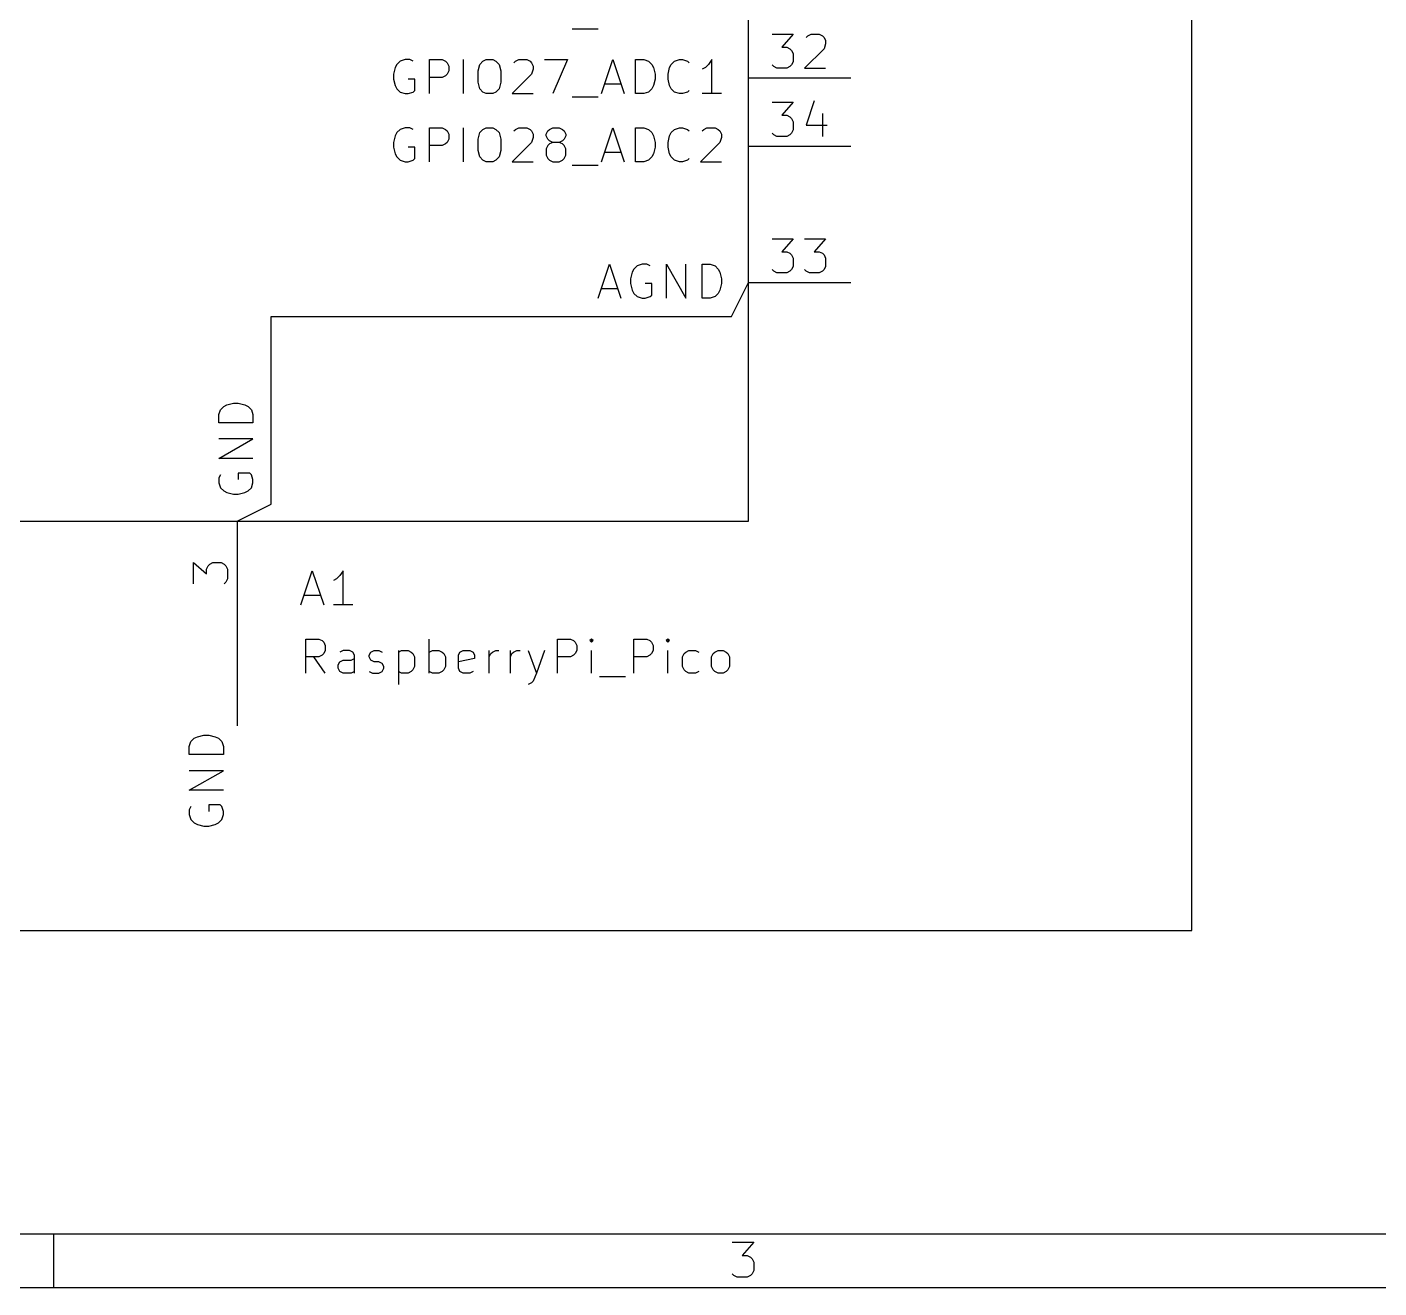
# Model space of a CAD drawing. Header units: inches. Extents: x 0.4 to 11.3, y -7.9 to -0.4.
# Drawn here: x 4.292 to 6.275, y -7.874 to -6.026 of the extents above; entities that cross this region are included whole.
import ezdxf

# ---------------------------------------------------------------- set-up
doc = ezdxf.new("R2010")
doc.units = ezdxf.units.IN
doc.header["$MEASUREMENT"] = 0
for name, color, linetype in [('GREENSIXTYFIVE', 129, 'CONTINUOUS'), ('LIGHTBLUE', 172, 'CONTINUOUS'), ('LIGHTGREEN', 92, 'CONTINUOUS'), ('LIGHTRED', 12, 'CONTINUOUS'), ('RED', 14, 'CONTINUOUS'), ('REDSIX', 19, 'CONTINUOUS'), ('WHITE', 250, 'CONTINUOUS')]:
    doc.layers.add(name, color=color, linetype=linetype)

msp = doc.modelspace()

# ---------------------------------------------------------------- linework, layer by layer
at = {"layer": 'GREENSIXTYFIVE', "linetype": 'CONTINUOUS'}
for p, q in [((5.0914, -6.0279), (5.1295, -6.0279)), ((4.8319, -6.085), (4.8295, -6.0946)), ((4.8343, -6.0803), (4.8319, -6.085)), ((4.839, -6.0755), (4.8343, -6.0803)), ((4.8462, -6.0731), (4.839, -6.0755)), ((4.8533, -6.0731), (4.8462, -6.0731)), ((4.8581, -6.0755), (4.8533, -6.0731)), ((4.8819, -6.1231), (4.8819, -6.0731)), ((4.8819, -6.0731), (4.9009, -6.0731)), ((4.9009, -6.0731), (4.9057, -6.0755)), ((4.9057, -6.0755), (4.9081, -6.0779)), ((4.9081, -6.0779), (4.9105, -6.0827)), ((4.9105, -6.0827), (4.9105, -6.0898)), ((4.9319, -6.1231), (4.9319, -6.0731)), ((4.9533, -6.0898), (4.9557, -6.0803)), ((4.9557, -6.0803), (4.9605, -6.0755)), ((4.9605, -6.0755), (4.9652, -6.0731)), ((4.9652, -6.0731), (4.9748, -6.0731)), ((4.9748, -6.0731), (4.9795, -6.0755)), ((4.9795, -6.0755), (4.9843, -6.0803)), ((4.9843, -6.0803), (4.9867, -6.0898)), ((5.0057, -6.0779), (5.0081, -6.0755)), ((5.0081, -6.0755), (5.0129, -6.0731)), ((5.0129, -6.0731), (5.0248, -6.0731)), ((5.0248, -6.0731), (5.0295, -6.0755)), ((5.0295, -6.0755), (5.0319, -6.0779)), ((5.0319, -6.0779), (5.0343, -6.0827)), ((5.0343, -6.0827), (5.0343, -6.0874)), ((5.051, -6.0731), (5.0843, -6.0731)), ((5.0843, -6.0731), (5.0629, -6.1231)), ((5.1343, -6.1231), (5.1509, -6.0731)), ((5.1509, -6.0731), (5.1676, -6.1231)), ((5.1843, -6.1231), (5.1843, -6.0731)), ((5.1843, -6.0731), (5.1962, -6.0731)), ((5.1962, -6.0731), (5.2033, -6.0755)), ((5.2033, -6.0755), (5.2081, -6.0803)), ((5.2081, -6.0803), (5.2105, -6.085)), ((5.2105, -6.085), (5.2129, -6.0946)), ((5.2319, -6.0946), (5.2343, -6.085)), ((5.2343, -6.085), (5.2367, -6.0803)), ((5.2367, -6.0803), (5.2414, -6.0755)), ((5.2414, -6.0755), (5.2486, -6.0731)), ((5.2486, -6.0731), (5.2533, -6.0731)), ((5.2533, -6.0731), (5.2605, -6.0755)), ((5.2605, -6.0755), (5.2629, -6.0779)), ((5.2867, -6.085), (5.2819, -6.0874)), ((5.2914, -6.0803), (5.2867, -6.085)), ((5.2962, -6.0731), (5.2914, -6.0803)), ((5.2962, -6.1231), (5.2962, -6.0731)), ((4.8295, -6.0946), (4.8295, -6.1017)), ((4.8295, -6.1017), (4.8319, -6.1112)), ((4.8605, -6.1017), (4.8509, -6.1017)), ((4.8605, -6.1184), (4.8605, -6.1017)), ((4.9009, -6.0993), (4.8819, -6.0993)), ((4.9057, -6.0969), (4.9009, -6.0993)), ((4.9081, -6.0946), (4.9057, -6.0969)), ((4.9105, -6.0898), (4.9081, -6.0946)), ((4.9533, -6.1065), (4.9533, -6.0898)), ((4.9557, -6.116), (4.9533, -6.1065)), ((4.9867, -6.1065), (4.9843, -6.116)), ((4.9867, -6.0898), (4.9867, -6.1065)), ((5.0319, -6.0946), (5.0033, -6.1231)), ((5.0343, -6.0874), (5.0319, -6.0946)), ((5.2129, -6.1017), (5.2105, -6.1112)), ((5.2129, -6.0946), (5.2129, -6.1017)), ((5.2319, -6.1017), (5.2319, -6.0946)), ((5.2343, -6.1112), (5.2319, -6.1017)), ((4.8319, -6.1112), (4.8343, -6.116)), ((4.8343, -6.116), (4.839, -6.1208)), ((4.839, -6.1208), (4.8462, -6.1231)), ((4.8462, -6.1231), (4.8509, -6.1231)), ((4.8509, -6.1231), (4.8581, -6.1208)), ((4.8581, -6.1208), (4.8605, -6.1184)), ((4.9605, -6.1208), (4.9557, -6.116)), ((4.9652, -6.1231), (4.9605, -6.1208)), ((4.9748, -6.1231), (4.9652, -6.1231)), ((4.9795, -6.1208), (4.9748, -6.1231)), ((4.9843, -6.116), (4.9795, -6.1208)), ((5.0033, -6.1231), (5.0343, -6.1231)), ((5.139, -6.1088), (5.1629, -6.1088)), ((5.1962, -6.1231), (5.1843, -6.1231)), ((5.2033, -6.1208), (5.1962, -6.1231)), ((5.2081, -6.116), (5.2033, -6.1208)), ((5.2105, -6.1112), (5.2081, -6.116)), ((5.2367, -6.116), (5.2343, -6.1112)), ((5.2414, -6.1208), (5.2367, -6.116)), ((5.2486, -6.1231), (5.2414, -6.1208)), ((5.2533, -6.1231), (5.2486, -6.1231)), ((5.2605, -6.1208), (5.2533, -6.1231)), ((5.2629, -6.1184), (5.2605, -6.1208)), ((5.3105, -6.1231), (5.2819, -6.1231)), ((5.0914, -6.1279), (5.1295, -6.1279)), ((4.8319, -6.185), (4.8295, -6.1946)), ((4.8343, -6.1803), (4.8319, -6.185)), ((4.839, -6.1755), (4.8343, -6.1803)), ((4.8462, -6.1731), (4.839, -6.1755)), ((4.8533, -6.1731), (4.8462, -6.1731)), ((4.8581, -6.1755), (4.8533, -6.1731)), ((4.8819, -6.2231), (4.8819, -6.1731)), ((4.8819, -6.1731), (4.9009, -6.1731)), ((4.9009, -6.1731), (4.9057, -6.1755)), ((4.9057, -6.1755), (4.9081, -6.1779)), ((4.9081, -6.1779), (4.9105, -6.1827)), ((4.9105, -6.1827), (4.9105, -6.1898)), ((4.9319, -6.2231), (4.9319, -6.1731)), ((4.9533, -6.1898), (4.9557, -6.1803)), ((4.9557, -6.1803), (4.9605, -6.1755)), ((4.9605, -6.1755), (4.9652, -6.1731)), ((4.9652, -6.1731), (4.9748, -6.1731)), ((4.9748, -6.1731), (4.9795, -6.1755)), ((4.9795, -6.1755), (4.9843, -6.1803)), ((4.9843, -6.1803), (4.9867, -6.1898)), ((5.0057, -6.1779), (5.0081, -6.1755)), ((5.0081, -6.1755), (5.0129, -6.1731)), ((5.0129, -6.1731), (5.0248, -6.1731)), ((5.0248, -6.1731), (5.0295, -6.1755)), ((5.0295, -6.1755), (5.0319, -6.1779)), ((5.0319, -6.1779), (5.0343, -6.1827)), ((5.0343, -6.1827), (5.0343, -6.1874)), ((5.0533, -6.1827), (5.0557, -6.1779)), ((5.0533, -6.185), (5.0533, -6.1827)), ((5.0557, -6.1898), (5.0533, -6.185)), ((5.0557, -6.1779), (5.0581, -6.1755)), ((5.0581, -6.1755), (5.0629, -6.1731)), ((5.0629, -6.1731), (5.0724, -6.1731)), ((5.0724, -6.1731), (5.0771, -6.1755)), ((5.0771, -6.1755), (5.0795, -6.1779)), ((5.0795, -6.1779), (5.0819, -6.1827)), ((5.0819, -6.185), (5.0795, -6.1898)), ((5.0819, -6.1827), (5.0819, -6.185)), ((5.1343, -6.2231), (5.1509, -6.1731)), ((5.1509, -6.1731), (5.1676, -6.2231)), ((5.1843, -6.2231), (5.1843, -6.1731)), ((5.1843, -6.1731), (5.1962, -6.1731)), ((5.1962, -6.1731), (5.2033, -6.1755)), ((5.2033, -6.1755), (5.2081, -6.1803)), ((5.2081, -6.1803), (5.2105, -6.185)), ((5.2105, -6.185), (5.2129, -6.1946)), ((5.2319, -6.1946), (5.2343, -6.185)), ((5.2343, -6.185), (5.2367, -6.1803)), ((5.2367, -6.1803), (5.2414, -6.1755)), ((5.2414, -6.1755), (5.2486, -6.1731)), ((5.2486, -6.1731), (5.2533, -6.1731)), ((5.2533, -6.1731), (5.2605, -6.1755)), ((5.2605, -6.1755), (5.2629, -6.1779)), ((5.2819, -6.1779), (5.2843, -6.1755)), ((5.2843, -6.1755), (5.289, -6.1731)), ((5.289, -6.1731), (5.301, -6.1731)), ((5.301, -6.1731), (5.3057, -6.1755)), ((5.3057, -6.1755), (5.3081, -6.1779)), ((5.3081, -6.1779), (5.3105, -6.1827)), ((5.3105, -6.1827), (5.3105, -6.1874)), ((4.8295, -6.1946), (4.8295, -6.2017)), ((4.8295, -6.2017), (4.8319, -6.2112)), ((4.8605, -6.2017), (4.8509, -6.2017)), ((4.8605, -6.2184), (4.8605, -6.2017)), ((4.9009, -6.1993), (4.8819, -6.1993)), ((4.9057, -6.1969), (4.9009, -6.1993)), ((4.9081, -6.1946), (4.9057, -6.1969)), ((4.9105, -6.1898), (4.9081, -6.1946)), ((4.9533, -6.2065), (4.9533, -6.1898)), ((4.9867, -6.1898), (4.9867, -6.2065)), ((5.0319, -6.1946), (5.0033, -6.2231)), ((5.0343, -6.1874), (5.0319, -6.1946)), ((5.0557, -6.1993), (5.0533, -6.2041)), ((5.0533, -6.2041), (5.0533, -6.2136)), ((5.0581, -6.1922), (5.0557, -6.1898)), ((5.0581, -6.1969), (5.0557, -6.1993)), ((5.0629, -6.1946), (5.0581, -6.1922)), ((5.0629, -6.1946), (5.0581, -6.1969)), ((5.0724, -6.1946), (5.0629, -6.1946)), ((5.0771, -6.1922), (5.0724, -6.1946)), ((5.0771, -6.1969), (5.0724, -6.1946)), ((5.0795, -6.1898), (5.0771, -6.1922)), ((5.0795, -6.1993), (5.0771, -6.1969)), ((5.0819, -6.2041), (5.0795, -6.1993)), ((5.0819, -6.2136), (5.0819, -6.2041)), ((5.2129, -6.2017), (5.2105, -6.2112)), ((5.2129, -6.1946), (5.2129, -6.2017)), ((5.2319, -6.2017), (5.2319, -6.1946)), ((5.2343, -6.2112), (5.2319, -6.2017)), ((5.3081, -6.1946), (5.2795, -6.2231)), ((5.3105, -6.1874), (5.3081, -6.1946)), ((4.8319, -6.2112), (4.8343, -6.216)), ((4.8343, -6.216), (4.839, -6.2208)), ((4.839, -6.2208), (4.8462, -6.2231)), ((4.8462, -6.2231), (4.8509, -6.2231)), ((4.8509, -6.2231), (4.8581, -6.2208)), ((4.8581, -6.2208), (4.8605, -6.2184)), ((4.9557, -6.216), (4.9533, -6.2065)), ((4.9605, -6.2208), (4.9557, -6.216)), ((4.9652, -6.2231), (4.9605, -6.2208)), ((4.9748, -6.2231), (4.9652, -6.2231)), ((4.9795, -6.2208), (4.9748, -6.2231)), ((4.9843, -6.216), (4.9795, -6.2208)), ((4.9867, -6.2065), (4.9843, -6.216)), ((5.0033, -6.2231), (5.0343, -6.2231)), ((5.0533, -6.2136), (5.0557, -6.2184)), ((5.0557, -6.2184), (5.0581, -6.2208)), ((5.0581, -6.2208), (5.0629, -6.2231)), ((5.0629, -6.2231), (5.0724, -6.2231)), ((5.0724, -6.2231), (5.0771, -6.2208)), ((5.0771, -6.2208), (5.0795, -6.2184)), ((5.0795, -6.2184), (5.0819, -6.2136)), ((5.139, -6.2088), (5.1629, -6.2088)), ((5.1962, -6.2231), (5.1843, -6.2231)), ((5.2033, -6.2208), (5.1962, -6.2231)), ((5.2081, -6.216), (5.2033, -6.2208)), ((5.2105, -6.2112), (5.2081, -6.216)), ((5.2367, -6.216), (5.2343, -6.2112)), ((5.2414, -6.2208), (5.2367, -6.216)), ((5.2486, -6.2231), (5.2414, -6.2208)), ((5.2533, -6.2231), (5.2486, -6.2231)), ((5.2605, -6.2208), (5.2533, -6.2231)), ((5.2629, -6.2184), (5.2605, -6.2208)), ((5.2795, -6.2231), (5.3105, -6.2231)), ((5.0914, -6.2279), (5.1295, -6.2279)), ((5.1295, -6.4231), (5.1462, -6.3731)), ((5.1462, -6.3731), (5.1629, -6.4231)), ((5.1819, -6.3803), (5.1795, -6.385)), ((5.1867, -6.3755), (5.1819, -6.3803)), ((5.1938, -6.3731), (5.1867, -6.3755)), ((5.2009, -6.3731), (5.1938, -6.3731)), ((5.2057, -6.3755), (5.2009, -6.3731)), ((5.2295, -6.4231), (5.2295, -6.3731)), ((5.2295, -6.3731), (5.2581, -6.4231)), ((5.2581, -6.4231), (5.2581, -6.3731)), ((5.2819, -6.4231), (5.2819, -6.3731)), ((5.2819, -6.3731), (5.2938, -6.3731)), ((5.2938, -6.3731), (5.3009, -6.3755)), ((5.3009, -6.3755), (5.3057, -6.3803)), ((5.3057, -6.3803), (5.3081, -6.385)), ((5.1795, -6.385), (5.1771, -6.3946)), ((5.1771, -6.3946), (5.1771, -6.4017)), ((5.1771, -6.4017), (5.1795, -6.4112)), ((5.2081, -6.4017), (5.1986, -6.4017)), ((5.2081, -6.4184), (5.2081, -6.4017)), ((5.3081, -6.385), (5.3105, -6.3946)), ((5.3105, -6.4017), (5.3081, -6.4112)), ((5.3105, -6.3946), (5.3105, -6.4017)), ((5.1343, -6.4088), (5.1581, -6.4088)), ((5.1795, -6.4112), (5.1819, -6.416)), ((5.1819, -6.416), (5.1867, -6.4208)), ((5.1867, -6.4208), (5.1938, -6.4231)), ((5.1938, -6.4231), (5.1986, -6.4231)), ((5.1986, -6.4231), (5.2057, -6.4208)), ((5.2057, -6.4208), (5.2081, -6.4184)), ((5.2938, -6.4231), (5.2819, -6.4231)), ((5.3009, -6.4208), (5.2938, -6.4231)), ((5.3057, -6.416), (5.3009, -6.4208)), ((5.3081, -6.4112), (5.3057, -6.416)), ((4.5755, -6.5867), (4.5803, -6.5819)), ((4.5803, -6.5819), (4.585, -6.5795)), ((4.585, -6.5795), (4.5946, -6.5771)), ((4.5946, -6.5771), (4.6017, -6.5771)), ((4.6017, -6.5771), (4.6112, -6.5795)), ((4.6112, -6.5795), (4.616, -6.5819)), ((4.616, -6.5819), (4.6208, -6.5867)), ((4.5731, -6.5938), (4.5755, -6.5867)), ((4.5731, -6.6057), (4.5731, -6.5938)), ((4.6208, -6.5867), (4.6231, -6.5938)), ((4.6231, -6.5938), (4.6231, -6.6057)), ((4.6231, -6.6057), (4.5731, -6.6057)), ((4.5731, -6.6581), (4.6231, -6.6295)), ((4.6231, -6.6295), (4.5731, -6.6295)), ((4.6231, -6.6581), (4.5731, -6.6581)), ((4.5755, -6.6819), (4.5731, -6.6867)), ((4.6184, -6.6795), (4.6017, -6.6795)), ((4.6017, -6.6795), (4.6017, -6.689)), ((4.6208, -6.6819), (4.6184, -6.6795)), ((4.6231, -6.689), (4.6208, -6.6819)), ((4.5731, -6.6867), (4.5731, -6.6938)), ((4.5731, -6.6938), (4.5755, -6.7009)), ((4.5755, -6.7009), (4.5803, -6.7057)), ((4.616, -6.7057), (4.6208, -6.7009)), ((4.6208, -6.7009), (4.6231, -6.6938)), ((4.6231, -6.6938), (4.6231, -6.689)), ((4.5803, -6.7057), (4.585, -6.7081)), ((4.585, -6.7081), (4.5946, -6.7105)), ((4.5946, -6.7105), (4.6017, -6.7105)), ((4.6017, -6.7105), (4.6112, -6.7081)), ((4.6112, -6.7081), (4.616, -6.7057)), ((4.6935, -6.8728), (4.7102, -6.8228)), ((4.7102, -6.8228), (4.7269, -6.8728)), ((4.7459, -6.8347), (4.7411, -6.8371)), ((4.7507, -6.8299), (4.7459, -6.8347)), ((4.7554, -6.8228), (4.7507, -6.8299)), ((4.7554, -6.8728), (4.7554, -6.8228)), ((4.6983, -6.8585), (4.7221, -6.8585)), ((4.7697, -6.8728), (4.7411, -6.8728)), ((4.7007, -6.9728), (4.7007, -6.9228)), ((4.7007, -6.9228), (4.7197, -6.9228)), ((4.7197, -6.9228), (4.7245, -6.9252)), ((4.7245, -6.9252), (4.7269, -6.9276)), ((4.7269, -6.9276), (4.7292, -6.9323)), ((4.7292, -6.9395), (4.7269, -6.9442)), ((4.7292, -6.9323), (4.7292, -6.9395)), ((4.7554, -6.9395), (4.7507, -6.9419)), ((4.7649, -6.9395), (4.7554, -6.9395)), ((4.7697, -6.9419), (4.7649, -6.9395)), ((4.7959, -6.9419), (4.8007, -6.9395)), ((4.8007, -6.9395), (4.8078, -6.9395)), ((4.8078, -6.9395), (4.8126, -6.9419)), ((4.8364, -6.9395), (4.8364, -6.9895)), ((4.8364, -6.9419), (4.8411, -6.9395)), ((4.8411, -6.9395), (4.8507, -6.9395)), ((4.8507, -6.9395), (4.8554, -6.9419)), ((4.8816, -6.9728), (4.8816, -6.9228)), ((4.8816, -6.9419), (4.8864, -6.9395)), ((4.8864, -6.9395), (4.8959, -6.9395)), ((4.8959, -6.9395), (4.9007, -6.9419)), ((4.9268, -6.9419), (4.9316, -6.9395)), ((4.9316, -6.9395), (4.9411, -6.9395)), ((4.9411, -6.9395), (4.9459, -6.9419)), ((4.9697, -6.9728), (4.9697, -6.9395)), ((4.9745, -6.9419), (4.9792, -6.9395)), ((4.9792, -6.9395), (4.984, -6.9395)), ((5.0007, -6.9728), (5.0007, -6.9395)), ((5.0054, -6.9419), (5.0102, -6.9395)), ((5.0102, -6.9395), (5.0149, -6.9395)), ((5.0269, -6.9395), (5.0388, -6.9728)), ((5.0507, -6.9395), (5.0388, -6.9728)), ((5.0697, -6.9728), (5.0697, -6.9228)), ((5.0697, -6.9228), (5.0888, -6.9228)), ((5.0888, -6.9228), (5.0935, -6.9252)), ((5.0935, -6.9252), (5.0959, -6.9276)), ((5.0959, -6.9276), (5.0983, -6.9323)), ((5.0983, -6.9395), (5.0959, -6.9442)), ((5.0983, -6.9323), (5.0983, -6.9395)), ((5.1197, -6.9228), (5.1173, -6.9252)), ((5.1173, -6.9252), (5.1197, -6.9276)), ((5.1221, -6.9252), (5.1197, -6.9228)), ((5.1197, -6.9228), (5.1197, -6.9276)), ((5.1197, -6.9276), (5.1221, -6.9252)), ((5.1197, -6.9728), (5.1197, -6.9395)), ((5.1816, -6.9728), (5.1816, -6.9228)), ((5.1816, -6.9228), (5.2007, -6.9228)), ((5.2007, -6.9228), (5.2054, -6.9252)), ((5.2054, -6.9252), (5.2078, -6.9276)), ((5.2078, -6.9276), (5.2102, -6.9323)), ((5.2102, -6.9395), (5.2078, -6.9442)), ((5.2102, -6.9323), (5.2102, -6.9395)), ((5.2316, -6.9228), (5.2292, -6.9252)), ((5.2292, -6.9252), (5.2316, -6.9276)), ((5.234, -6.9252), (5.2316, -6.9228)), ((5.2316, -6.9228), (5.2316, -6.9276)), ((5.2316, -6.9276), (5.234, -6.9252)), ((5.2316, -6.9728), (5.2316, -6.9395)), ((5.2578, -6.9419), (5.2626, -6.9395)), ((5.2626, -6.9395), (5.2721, -6.9395)), ((5.2721, -6.9395), (5.2769, -6.9419)), ((5.3007, -6.9419), (5.3054, -6.9395)), ((5.3054, -6.9395), (5.3126, -6.9395)), ((5.3126, -6.9395), (5.3173, -6.9419)), ((4.7197, -6.949), (4.7007, -6.949)), ((4.7292, -6.9728), (4.7126, -6.949)), ((4.7245, -6.9466), (4.7197, -6.949)), ((4.7269, -6.9442), (4.7245, -6.9466)), ((4.7483, -6.9609), (4.7507, -6.9561)), ((4.7507, -6.9561), (4.7554, -6.9538)), ((4.7554, -6.9538), (4.7673, -6.9538)), ((4.7673, -6.9538), (4.7721, -6.9514)), ((4.7721, -6.9466), (4.7697, -6.9419)), ((4.7721, -6.9728), (4.7721, -6.9466)), ((4.7935, -6.9466), (4.7959, -6.9419)), ((4.7935, -6.949), (4.7935, -6.9466)), ((4.7959, -6.9538), (4.7935, -6.949)), ((4.8007, -6.9561), (4.7959, -6.9538)), ((4.8078, -6.9561), (4.8007, -6.9561)), ((4.8126, -6.9585), (4.8078, -6.9561)), ((4.8149, -6.9633), (4.8126, -6.9585)), ((4.8554, -6.9419), (4.8578, -6.9442)), ((4.8578, -6.9442), (4.8602, -6.949)), ((4.8602, -6.949), (4.8602, -6.9633)), ((4.9007, -6.9419), (4.903, -6.9442)), ((4.903, -6.9442), (4.9054, -6.949)), ((4.9054, -6.949), (4.9054, -6.9633)), ((4.9245, -6.9466), (4.9268, -6.9419)), ((4.9245, -6.9657), (4.9245, -6.9466)), ((4.9483, -6.9514), (4.9245, -6.9561)), ((4.9459, -6.9419), (4.9483, -6.9466)), ((4.9483, -6.9466), (4.9483, -6.9514)), ((4.9697, -6.949), (4.9721, -6.9442)), ((4.9721, -6.9442), (4.9745, -6.9419)), ((5.0007, -6.949), (5.003, -6.9442)), ((5.003, -6.9442), (5.0054, -6.9419)), ((5.0888, -6.949), (5.0697, -6.949)), ((5.0935, -6.9466), (5.0888, -6.949)), ((5.0959, -6.9442), (5.0935, -6.9466)), ((5.2007, -6.949), (5.1816, -6.949)), ((5.2054, -6.9466), (5.2007, -6.949)), ((5.2078, -6.9442), (5.2054, -6.9466)), ((5.253, -6.949), (5.2554, -6.9442)), ((5.253, -6.9633), (5.253, -6.949)), ((5.2554, -6.9442), (5.2578, -6.9419)), ((5.2959, -6.949), (5.2983, -6.9442)), ((5.2959, -6.9633), (5.2959, -6.949)), ((5.2983, -6.9442), (5.3007, -6.9419)), ((5.3173, -6.9419), (5.3197, -6.9442)), ((5.3197, -6.9442), (5.3221, -6.949)), ((5.3221, -6.949), (5.3221, -6.9633)), ((4.7483, -6.9657), (4.7483, -6.9609)), ((4.7507, -6.9704), (4.7483, -6.9657)), ((4.7554, -6.9728), (4.7507, -6.9704)), ((4.7673, -6.9728), (4.7554, -6.9728)), ((4.7721, -6.9704), (4.7673, -6.9728)), ((4.7935, -6.9704), (4.7983, -6.9728)), ((4.7983, -6.9728), (4.8078, -6.9728)), ((4.8078, -6.9728), (4.8126, -6.9704)), ((4.8126, -6.9704), (4.8149, -6.9657)), ((4.8149, -6.9657), (4.8149, -6.9633)), ((4.8411, -6.9728), (4.8364, -6.9704)), ((4.8507, -6.9728), (4.8411, -6.9728)), ((4.8554, -6.9704), (4.8507, -6.9728)), ((4.8578, -6.968), (4.8554, -6.9704)), ((4.8602, -6.9633), (4.8578, -6.968)), ((4.8864, -6.9728), (4.8816, -6.9704)), ((4.8959, -6.9728), (4.8864, -6.9728)), ((4.9007, -6.9704), (4.8959, -6.9728)), ((4.903, -6.968), (4.9007, -6.9704)), ((4.9054, -6.9633), (4.903, -6.968)), ((4.9268, -6.9704), (4.9245, -6.9657)), ((4.9316, -6.9728), (4.9268, -6.9704)), ((4.9411, -6.9728), (4.9316, -6.9728)), ((4.9459, -6.9704), (4.9411, -6.9728)), ((5.0388, -6.9728), (5.034, -6.9847)), ((5.1316, -6.9776), (5.1697, -6.9776)), ((5.2554, -6.968), (5.253, -6.9633)), ((5.2578, -6.9704), (5.2554, -6.968)), ((5.2626, -6.9728), (5.2578, -6.9704)), ((5.2721, -6.9728), (5.2626, -6.9728)), ((5.2769, -6.9704), (5.2721, -6.9728)), ((5.2983, -6.968), (5.2959, -6.9633)), ((5.3007, -6.9704), (5.2983, -6.968)), ((5.3054, -6.9728), (5.3007, -6.9704)), ((5.3126, -6.9728), (5.3054, -6.9728)), ((5.3173, -6.9704), (5.3126, -6.9728)), ((5.3197, -6.968), (5.3173, -6.9704)), ((5.3221, -6.9633), (5.3197, -6.968)), ((5.0316, -6.9871), (5.0269, -6.9895)), ((5.034, -6.9847), (5.0316, -6.9871))]:
    msp.add_line(p, q, dxfattribs=at)
at = {"layer": 'LIGHTBLUE', "linetype": 'CONTINUOUS'}
for p, q in [((6, -7.35), (6, -3.55)), ((2.55, -7.35), (6, -7.35))]:
    msp.add_line(p, q, dxfattribs=at)
at = {"layer": 'LIGHTGREEN', "linetype": 'CONTINUOUS'}
msp.add_line((4.6, -6.9), (4.6, -7.05), dxfattribs=at)
at = {"layer": 'LIGHTRED', "linetype": 'CONTINUOUS'}
for p, q in [((5.3845, -6.0359), (5.4155, -6.0359)), ((5.4155, -6.0359), (5.3988, -6.0549)), ((5.4345, -6.0406), (5.4369, -6.0383)), ((5.4369, -6.0383), (5.4417, -6.0359)), ((5.4417, -6.0359), (5.4536, -6.0359)), ((5.4536, -6.0359), (5.4583, -6.0383)), ((5.4583, -6.0383), (5.4607, -6.0406)), ((5.4607, -6.0406), (5.4631, -6.0454)), ((5.4631, -6.0454), (5.4631, -6.0502)), ((5.3988, -6.0549), (5.406, -6.0549)), ((5.406, -6.0549), (5.4107, -6.0573)), ((5.4107, -6.0573), (5.4131, -6.0597)), ((5.4131, -6.0597), (5.4155, -6.0644)), ((5.4155, -6.0644), (5.4155, -6.0764)), ((5.4607, -6.0573), (5.4321, -6.0859)), ((5.4631, -6.0502), (5.4607, -6.0573)), ((5.3869, -6.0835), (5.3845, -6.0811)), ((5.3917, -6.0859), (5.3869, -6.0835)), ((5.406, -6.0859), (5.3917, -6.0859)), ((5.4107, -6.0835), (5.406, -6.0859)), ((5.4131, -6.0811), (5.4107, -6.0835)), ((5.4155, -6.0764), (5.4131, -6.0811)), ((5.4321, -6.0859), (5.4631, -6.0859)), ((5.3845, -6.1359), (5.4155, -6.1359)), ((5.4155, -6.1359), (5.3988, -6.1549)), ((5.4464, -6.1335), (5.4345, -6.1692)), ((5.3988, -6.1549), (5.406, -6.1549)), ((5.406, -6.1549), (5.4107, -6.1573)), ((5.4107, -6.1573), (5.4131, -6.1597)), ((5.4131, -6.1597), (5.4155, -6.1644)), ((5.4155, -6.1644), (5.4155, -6.1764)), ((5.4583, -6.1525), (5.4583, -6.1859)), ((5.3869, -6.1835), (5.3845, -6.1811)), ((5.3917, -6.1859), (5.3869, -6.1835)), ((5.406, -6.1859), (5.3917, -6.1859)), ((5.4107, -6.1835), (5.406, -6.1859)), ((5.4131, -6.1811), (5.4107, -6.1835)), ((5.4155, -6.1764), (5.4131, -6.1811)), ((5.4345, -6.1692), (5.4655, -6.1692)), ((5.3845, -6.3359), (5.4155, -6.3359)), ((5.4155, -6.3359), (5.3988, -6.3549)), ((5.4321, -6.3359), (5.4631, -6.3359)), ((5.4631, -6.3359), (5.4464, -6.3549)), ((5.3988, -6.3549), (5.406, -6.3549)), ((5.406, -6.3549), (5.4107, -6.3573)), ((5.4107, -6.3573), (5.4131, -6.3597)), ((5.4131, -6.3597), (5.4155, -6.3644)), ((5.4155, -6.3644), (5.4155, -6.3764)), ((5.4464, -6.3549), (5.4536, -6.3549)), ((5.4536, -6.3549), (5.4583, -6.3573)), ((5.4583, -6.3573), (5.4607, -6.3597)), ((5.4607, -6.3597), (5.4631, -6.3644)), ((5.4631, -6.3644), (5.4631, -6.3764)), ((5.3869, -6.3835), (5.3845, -6.3811)), ((5.3917, -6.3859), (5.3869, -6.3835)), ((5.4107, -6.3835), (5.406, -6.3859)), ((5.4131, -6.3811), (5.4107, -6.3835)), ((5.4155, -6.3764), (5.4131, -6.3811)), ((5.4345, -6.3835), (5.4321, -6.3811)), ((5.4393, -6.3859), (5.4345, -6.3835)), ((5.4583, -6.3835), (5.4536, -6.3859)), ((5.4607, -6.3811), (5.4583, -6.3835)), ((5.4631, -6.3764), (5.4607, -6.3811)), ((5.406, -6.3859), (5.3917, -6.3859)), ((5.4536, -6.3859), (5.4393, -6.3859)), ((4.5359, -6.8417), (4.5359, -6.8107)), ((4.5359, -6.8107), (4.5549, -6.8274)), ((4.5549, -6.8202), (4.5573, -6.8155)), ((4.5549, -6.8274), (4.5549, -6.8202)), ((4.5573, -6.8155), (4.5597, -6.8131)), ((4.5597, -6.8131), (4.5644, -6.8107)), ((4.5644, -6.8107), (4.5764, -6.8107)), ((4.5764, -6.8107), (4.5811, -6.8131)), ((4.5811, -6.8131), (4.5835, -6.8155)), ((4.5835, -6.8155), (4.5859, -6.8202)), ((4.5859, -6.8202), (4.5859, -6.8345)), ((4.5835, -6.8393), (4.5811, -6.8417)), ((4.5859, -6.8345), (4.5835, -6.8393))]:
    msp.add_line(p, q, dxfattribs=at)
at = {"layer": 'RED', "linetype": 'CONTINUOUS'}
for p, q in [((5.35, -6.75), (5.35, -4.15)), ((5.35, -6.1), (5.5, -6.1)), ((5.35, -6.2), (5.5, -6.2)), ((5.325, -6.45), (5.35, -6.4)), ((5.35, -6.4), (5.5, -6.4)), ((4.65, -6.725), (4.65, -6.45)), ((4.65, -6.45), (5.325, -6.45)), ((4.6, -6.75), (4.65, -6.725)), ((3.85, -6.75), (5.35, -6.75)), ((4.6, -6.75), (4.6, -6.9)), ((11.2206, -7.7956), (0.4724, -7.7956)), ((4.3307, -7.7956), (4.3307, -7.8743)), ((5.3262, -7.8071), (5.3578, -7.8071)), ((5.3578, -7.8071), (5.3408, -7.8266)), ((5.3408, -7.8266), (5.3481, -7.8266)), ((5.3481, -7.8266), (5.353, -7.8291)), ((5.353, -7.8291), (5.3554, -7.8315)), ((5.3554, -7.8315), (5.3578, -7.8364)), ((5.3578, -7.8486), (5.3554, -7.8534)), ((5.3578, -7.8364), (5.3578, -7.8486)), ((5.3286, -7.8559), (5.3262, -7.8534)), ((5.3335, -7.8583), (5.3286, -7.8559)), ((5.3481, -7.8583), (5.3335, -7.8583)), ((5.353, -7.8559), (5.3481, -7.8583)), ((5.3554, -7.8534), (5.353, -7.8559)), ((11.2993, -7.8743), (0.3937, -7.8743))]:
    msp.add_line(p, q, dxfattribs=at)
at = {"layer": 'REDSIX', "linetype": 'CONTINUOUS'}
for p, q in [((4.5298, -7.0803), (4.5322, -7.0732)), ((4.5322, -7.0732), (4.5369, -7.0684)), ((4.5369, -7.0684), (4.5417, -7.066)), ((4.5417, -7.066), (4.5512, -7.0636)), ((4.5512, -7.0636), (4.5584, -7.0636)), ((4.5584, -7.0636), (4.5679, -7.066)), ((4.5679, -7.066), (4.5727, -7.0684)), ((4.5727, -7.0684), (4.5774, -7.0732)), ((4.5774, -7.0732), (4.5798, -7.0803)), ((4.5298, -7.0922), (4.5298, -7.0803)), ((4.5798, -7.0922), (4.5298, -7.0922)), ((4.5798, -7.0803), (4.5798, -7.0922)), ((4.5298, -7.1446), (4.5798, -7.116)), ((4.5798, -7.116), (4.5298, -7.116)), ((4.5798, -7.1446), (4.5298, -7.1446)), ((4.5322, -7.1684), (4.5298, -7.1732)), ((4.5298, -7.1732), (4.5298, -7.1803)), ((4.575, -7.166), (4.5584, -7.166)), ((4.5584, -7.166), (4.5584, -7.1755)), ((4.5774, -7.1684), (4.575, -7.166)), ((4.5798, -7.1755), (4.5774, -7.1684)), ((4.5798, -7.1803), (4.5798, -7.1755)), ((4.5298, -7.1803), (4.5322, -7.1874)), ((4.5322, -7.1874), (4.5369, -7.1922)), ((4.5369, -7.1922), (4.5417, -7.1946)), ((4.5417, -7.1946), (4.5512, -7.197)), ((4.5512, -7.197), (4.5584, -7.197)), ((4.5584, -7.197), (4.5679, -7.1946)), ((4.5679, -7.1946), (4.5727, -7.1922)), ((4.5727, -7.1922), (4.5774, -7.1874)), ((4.5774, -7.1874), (4.5798, -7.1803))]:
    msp.add_line(p, q, dxfattribs=at)
at = {"layer": 'WHITE', "linetype": 'CONTINUOUS'}
for p, q in [((5.35, -6.75), (5.35, -4.15)), ((3.85, -6.75), (5.35, -6.75))]:
    msp.add_line(p, q, dxfattribs=at)

doc.saveas('drawing.dxf')
